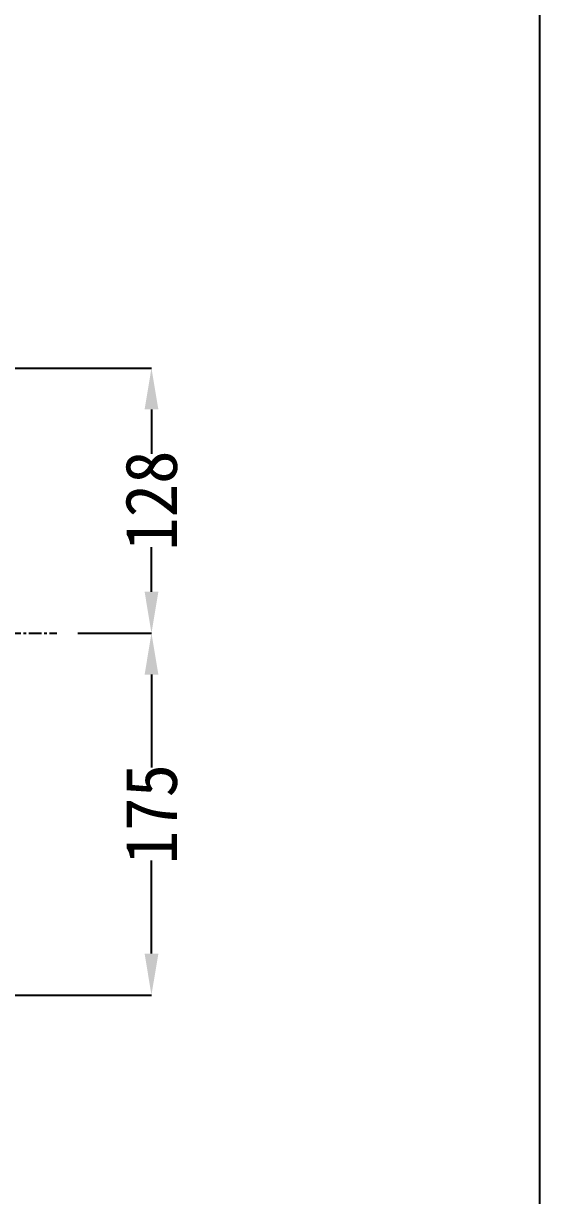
# Model space of a CAD drawing. Header units: millimetres. Extents: x -6 to 705, y -10 to 538.
# Drawn here: x 655.4 to 705.2, y 366.3 to 479.5 of the extents above; entities that cross this region are included whole.
import ezdxf

# ---------------------------------------------------------------- set-up
doc = ezdxf.new("R2010")
doc.units = ezdxf.units.MM
doc.linetypes.add('CENTER', pattern=[2, 1.25, -0.25, 0.25, -0.25])
doc.layers.add('\\M+5B1EA\\M+5D7A2\\M+5B2E3', color=7, linetype='Continuous', lineweight=25)
doc.layers.add('\\M+5D6D0\\M+5D0C4\\M+5CFDF\\M+5B2E3', color=7, linetype='CENTER', lineweight=25)
doc.styles.get("Standard").update_dxf_attribs({"font": 'GulimChe.ttf'})

msp = doc.modelspace()

# ---------------------------------------------------------------- linework, layer by layer
at = {"color": 7}
msp.add_lwpolyline([(705.24, -9.64), (-5.62, -9.64), (-5.62, 537.62), (705.24, 537.62)], close=True, dxfattribs=at)
at = {"layer": '\\M+5B1EA\\M+5D7A2\\M+5B2E3', "lineweight": -3}
for p, q in [((615.7, 446.18), (667.77, 446.18)), ((667.77, 442.18), (667.77, 437.89)), ((667.77, 424.58), (667.77, 428.88)), ((660.65, 420.58), (667.77, 420.58)), ((660.65, 420.58), (667.77, 420.58)), ((667.77, 416.58), (667.77, 407.61)), ((667.77, 389.64), (667.77, 398.62)), ((630.63, 385.64), (667.77, 385.64))]:
    msp.add_line(p, q, dxfattribs=at)
at = {"layer": '\\M+5B1EA\\M+5D7A2\\M+5B2E3'}
for points in [[(667.11, 442.18), (668.44, 442.18), (667.77, 446.18)], [(667.11, 424.58), (668.44, 424.58), (667.77, 420.58)], [(667.11, 416.58), (668.44, 416.58), (667.77, 420.58)], [(667.11, 389.64), (668.44, 389.64), (667.77, 385.64)]]:
    msp.add_solid(points, dxfattribs=at)
at = {"layer": '\\M+5D6D0\\M+5D0C4\\M+5CFDF\\M+5B2E3', "color": 1}
msp.add_line((579.92, 420.58), (658.65, 420.58), dxfattribs=at)

# ---------------------------------------------------------------- texts
at = {"layer": '\\M+5B1EA\\M+5D7A2\\M+5B2E3', "lineweight": -3, "char_height": 5, "attachment_point": 5, "rotation": 90}
for s, insert in [('\\A1;128', (667.77, 433.38)), ('\\A1;175', (667.77, 403.11))]:
    msp.add_mtext(s, dxfattribs=dict(at, insert=insert))

doc.saveas('drawing.dxf')
